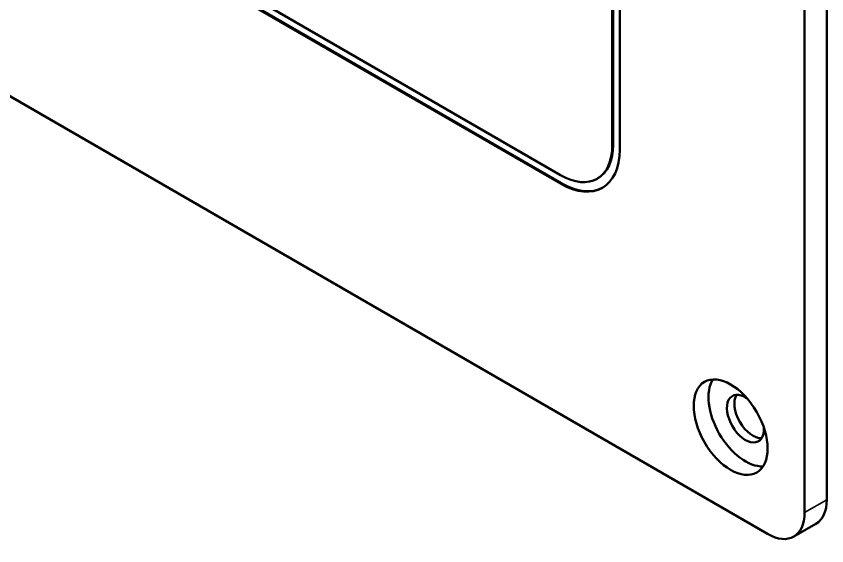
# Model space of a CAD drawing. Header units: millimetres. Extents: x 4735 to 8066, y 756 to 2595.
# Drawn here: x 6263.3 to 6340.8, y 2025.7 to 2076.3 of the extents above; entities that cross this region are included whole.
import ezdxf

# ---------------------------------------------------------------- set-up
doc = ezdxf.new("R2010")
doc.units = ezdxf.units.MM
doc.header["$LTSCALE"] = 1.8
doc.layers.add('외형선(ISO)', color=7, linetype='Continuous', lineweight=50)
doc.layers.add('좁은 외형선(ISO)', color=7, linetype='Continuous', lineweight=35)

msp = doc.modelspace()

# ---------------------------------------------------------------- linework, layer by layer
at = {"layer": '외형선(ISO)'}
for p, q in [((6340.833, 2030.074), (6340.833, 2348.508)), ((6338.712, 2347.283), (6338.712, 2028.85)), ((6043.848, 2217.869), (6315.377, 2061.101)), ((6315.377, 2060.285), (6043.848, 2217.052)), ((6043.919, 2217.093), (6315.448, 2060.326)), ((6335.176, 2026.809), (6024.049, 2206.438)), ((6320.327, 2063.959), (6320.327, 2126.829)), ((6320.398, 2064), (6320.398, 2126.87)), ((6321.034, 2126.421), (6321.034, 2063.551)), ((6318.877, 2060.755), (6318.948, 2060.795)), ((6339.798, 2027.786), (6337.676, 2026.561))]:
    msp.add_line(p, q, dxfattribs=at)
for centre, major_axis, start_param, end_param in [((6315.377, 2066.817), (3.5, -6.062), 5.497787, 7.068583), ((6315.448, 2066.858), (3.5, -6.062), 0, 0.785398), ((6315.377, 2066.817), (4, -6.928), 5.497787, 7.068583), ((6315.448, 2066.858), (4, -6.928), 5.497787, 6.274346), ((6333.055, 2037.831), (-2.5, 4.33), 0.286757, 2.854836), ((6333.055, 2037.831), (-1.25, 2.165), 5.419657, 10.288306), ((6333.762, 2038.239), (-1.25, 2.165), 0.286757, 2.854836), ((6337.298, 2032.116), (2.5, -4.33), 0, 0.785398), ((6335.176, 2030.891), (2.5, -4.33), 5.497787, 7.068583)]:
    msp.add_ellipse(centre, major_axis=major_axis, ratio=0.57735, start_param=start_param, end_param=end_param, dxfattribs=at)
msp.add_ellipse((6331.641, 2037.015), major_axis=(2.5, -4.33), ratio=0.57735, dxfattribs=at)
at = {"layer": '좁은 외형선(ISO)'}
for p, q in [((6320.327, 2063.959), (6320.398, 2064)), ((6315.377, 2060.285), (6315.448, 2060.326)), ((6340.833, 2030.074), (6338.712, 2028.85))]:
    msp.add_line(p, q, dxfattribs=at)

doc.saveas('drawing.dxf')
